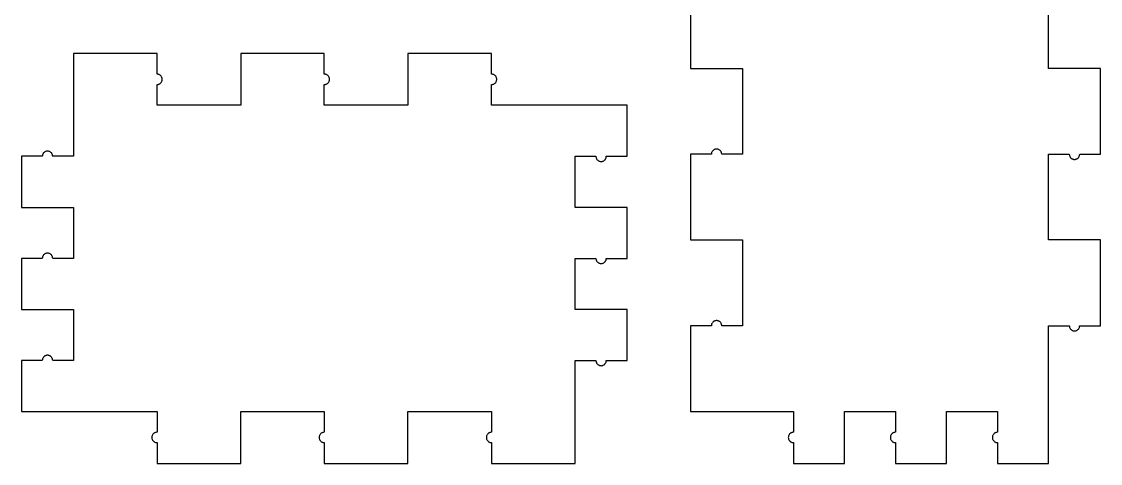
# Model space of a CAD drawing. Header units: metres. Extents: x -3 to 61, y -3 to 152.
# Drawn here: x -3.1 to 61.4, y 47.9 to 74.3 of the extents above; entities that cross this region are included whole.
import ezdxf

# ---------------------------------------------------------------- set-up
doc = ezdxf.new("R2010")
doc.units = ezdxf.units.M

msp = doc.modelspace()

# ---------------------------------------------------------------- linework, layer by layer
for p, q in [((36.9, 76.625), (36.9, 71.5)), ((58.3, 71.5), (58.3, 76.625)), ((5, 72.4), (0, 72.4)), ((0, 72.4), (0, 66.25)), ((5, 71.16), (5, 72.4)), ((15, 72.4), (10, 72.4)), ((10, 72.4), (10, 69.3)), ((15, 71.16), (15, 72.4)), ((25, 72.4), (20, 72.4)), ((20, 72.4), (20, 69.3)), ((25, 71.16), (25, 72.4)), ((5.03239, 71.1583), (5, 71.16)), ((5.06444, 71.1532), (5.03239, 71.1583)), ((5.09579, 71.1448), (5.06444, 71.1532)), ((5.12608, 71.1332), (5.09579, 71.1448)), ((5.155, 71.1185), (5.12608, 71.1332)), ((5.18221, 71.1008), (5.155, 71.1185)), ((5.20743, 71.0804), (5.18221, 71.1008)), ((5.23036, 71.0574), (5.20743, 71.0804)), ((5.25079, 71.0322), (5.23036, 71.0574)), ((5.26846, 71.005), (5.25079, 71.0322)), ((5.28319, 70.9761), (5.26846, 71.005)), ((5.29482, 70.9458), (5.28319, 70.9761)), ((15.0324, 71.1583), (15, 71.16)), ((15.0644, 71.1532), (15.0324, 71.1583)), ((15.0958, 71.1448), (15.0644, 71.1532)), ((15.1261, 71.1332), (15.0958, 71.1448)), ((15.155, 71.1185), (15.1261, 71.1332)), ((15.1822, 71.1008), (15.155, 71.1185)), ((15.2074, 71.0804), (15.1822, 71.1008)), ((15.2304, 71.0574), (15.2074, 71.0804)), ((15.2508, 71.0322), (15.2304, 71.0574)), ((15.2685, 71.005), (15.2508, 71.0322)), ((15.2832, 70.9761), (15.2685, 71.005)), ((15.2948, 70.9458), (15.2832, 70.9761)), ((25.0324, 71.1583), (25, 71.16)), ((25.0644, 71.1532), (25.0324, 71.1583)), ((25.0958, 71.1448), (25.0644, 71.1532)), ((25.1261, 71.1332), (25.0958, 71.1448)), ((25.155, 71.1185), (25.1261, 71.1332)), ((25.1822, 71.1008), (25.155, 71.1185)), ((25.2074, 71.0804), (25.1822, 71.1008)), ((25.2304, 71.0574), (25.2074, 71.0804)), ((25.2508, 71.0322), (25.2304, 71.0574)), ((25.2685, 71.005), (25.2508, 71.0322)), ((25.2832, 70.9761), (25.2685, 71.005)), ((25.2948, 70.9458), (25.2832, 70.9761)), ((36.9, 71.5), (40, 71.5)), ((40, 71.5), (40, 66.375)), ((61.4, 71.5), (58.3, 71.5)), ((61.4, 66.375), (61.4, 71.5)), ((5, 70.54), (5.03239, 70.5417)), ((5, 69.3), (5, 70.54)), ((5.03239, 70.5417), (5.06444, 70.5468)), ((5.06444, 70.5468), (5.09579, 70.5552)), ((5.09579, 70.5552), (5.12608, 70.5668)), ((5.12608, 70.5668), (5.155, 70.5815)), ((5.155, 70.5815), (5.18221, 70.5992)), ((5.18221, 70.5992), (5.20743, 70.6196)), ((5.20743, 70.6196), (5.23036, 70.6426)), ((5.23036, 70.6426), (5.25079, 70.6678)), ((5.25079, 70.6678), (5.26846, 70.695)), ((5.26846, 70.695), (5.28319, 70.7239)), ((5.28319, 70.7239), (5.29482, 70.7542)), ((5.30322, 70.9144), (5.29482, 70.9458)), ((5.29482, 70.7542), (5.30322, 70.7855)), ((5.30829, 70.8824), (5.30322, 70.9144)), ((5.30322, 70.7855), (5.30829, 70.8176)), ((5.31, 70.85), (5.30829, 70.8824)), ((5.30829, 70.8176), (5.31, 70.85)), ((15, 70.54), (15.0324, 70.5417)), ((15, 69.3), (15, 70.54)), ((15.0324, 70.5417), (15.0644, 70.5468)), ((15.0644, 70.5468), (15.0958, 70.5552)), ((15.0958, 70.5552), (15.1261, 70.5668)), ((15.1261, 70.5668), (15.155, 70.5815)), ((15.155, 70.5815), (15.1822, 70.5992)), ((15.1822, 70.5992), (15.2074, 70.6196)), ((15.2074, 70.6196), (15.2304, 70.6426)), ((15.2304, 70.6426), (15.2508, 70.6678)), ((15.2508, 70.6678), (15.2685, 70.695)), ((15.2685, 70.695), (15.2832, 70.7239)), ((15.2832, 70.7239), (15.2948, 70.7542)), ((15.3032, 70.9144), (15.2948, 70.9458)), ((15.2948, 70.7542), (15.3032, 70.7855)), ((15.3083, 70.8824), (15.3032, 70.9144)), ((15.3032, 70.7855), (15.3083, 70.8176)), ((15.31, 70.85), (15.3083, 70.8824)), ((15.3083, 70.8176), (15.31, 70.85)), ((25, 70.54), (25.0324, 70.5417)), ((25, 69.3), (25, 70.54)), ((25.0324, 70.5417), (25.0644, 70.5468)), ((25.0644, 70.5468), (25.0958, 70.5552)), ((25.0958, 70.5552), (25.1261, 70.5668)), ((25.1261, 70.5668), (25.155, 70.5815)), ((25.155, 70.5815), (25.1822, 70.5992)), ((25.1822, 70.5992), (25.2074, 70.6196)), ((25.2074, 70.6196), (25.2304, 70.6426)), ((25.2304, 70.6426), (25.2508, 70.6678)), ((25.2508, 70.6678), (25.2685, 70.695)), ((25.2685, 70.695), (25.2832, 70.7239)), ((25.2832, 70.7239), (25.2948, 70.7542)), ((25.3032, 70.9144), (25.2948, 70.9458)), ((25.2948, 70.7542), (25.3032, 70.7855)), ((25.3083, 70.8824), (25.3032, 70.9144)), ((25.3032, 70.7855), (25.3083, 70.8176)), ((25.31, 70.85), (25.3083, 70.8824)), ((25.3083, 70.8176), (25.31, 70.85)), ((10, 69.3), (5, 69.3)), ((20, 69.3), (15, 69.3)), ((33.1, 69.3), (25, 69.3)), ((33.1, 66.25), (33.1, 69.3)), ((-1.78036, 66.4574), (-1.80078, 66.4322)), ((-1.75742, 66.4804), (-1.78036, 66.4574)), ((-1.73219, 66.5008), (-1.75742, 66.4804)), ((-1.70499, 66.5185), (-1.73219, 66.5008)), ((-1.67607, 66.5332), (-1.70499, 66.5185)), ((-1.64578, 66.5448), (-1.67607, 66.5332)), ((-1.61444, 66.5532), (-1.64578, 66.5448)), ((-1.5824, 66.5583), (-1.61444, 66.5532)), ((-1.54999, 66.56), (-1.5824, 66.5583)), ((-1.51758, 66.5583), (-1.54999, 66.56)), ((-1.48553, 66.5532), (-1.51758, 66.5583)), ((-1.45419, 66.5448), (-1.48553, 66.5532)), ((-1.4239, 66.5332), (-1.45419, 66.5448)), ((-1.39499, 66.5185), (-1.4239, 66.5332)), ((-1.36777, 66.5008), (-1.39499, 66.5185)), ((-1.34256, 66.4804), (-1.36777, 66.5008)), ((-1.31961, 66.4574), (-1.34256, 66.4804)), ((-1.29919, 66.4322), (-1.31961, 66.4574)), ((38.1468, 66.4394), (38.1417, 66.4074)), ((38.1552, 66.4708), (38.1468, 66.4394)), ((38.1668, 66.5011), (38.1552, 66.4708)), ((38.1815, 66.53), (38.1668, 66.5011)), ((38.1992, 66.5572), (38.1815, 66.53)), ((38.2196, 66.5824), (38.1992, 66.5572)), ((38.2426, 66.6054), (38.2196, 66.5824)), ((38.2678, 66.6258), (38.2426, 66.6054)), ((38.295, 66.6435), (38.2678, 66.6258)), ((38.3239, 66.6582), (38.295, 66.6435)), ((38.3542, 66.6698), (38.3239, 66.6582)), ((38.3856, 66.6782), (38.3542, 66.6698)), ((38.4176, 66.6833), (38.3856, 66.6782)), ((38.45, 66.685), (38.4176, 66.6833)), ((38.4824, 66.6833), (38.45, 66.685)), ((38.5145, 66.6782), (38.4824, 66.6833)), ((38.5458, 66.6698), (38.5145, 66.6782)), ((38.5761, 66.6582), (38.5458, 66.6698)), ((38.605, 66.6435), (38.5761, 66.6582)), ((38.6322, 66.6258), (38.605, 66.6435)), ((38.6574, 66.6054), (38.6322, 66.6258)), ((38.6804, 66.5824), (38.6574, 66.6054)), ((38.7008, 66.5572), (38.6804, 66.5824)), ((38.7185, 66.53), (38.7008, 66.5572)), ((38.7332, 66.5011), (38.7185, 66.53)), ((38.7448, 66.4708), (38.7332, 66.5011)), ((38.7532, 66.4394), (38.7448, 66.4708)), ((38.7583, 66.4074), (38.7532, 66.4394)), ((-1.85999, 66.25), (-3.09999, 66.25)), ((-3.09999, 66.25), (-3.09999, 63.2)), ((-1.85829, 66.2824), (-1.85999, 66.25)), ((-1.85321, 66.3144), (-1.85829, 66.2824)), ((-1.84482, 66.3458), (-1.85321, 66.3144)), ((-1.83319, 66.3761), (-1.84482, 66.3458)), ((-1.81845, 66.405), (-1.83319, 66.3761)), ((-1.80078, 66.4322), (-1.81845, 66.405)), ((-1.28152, 66.405), (-1.29919, 66.4322)), ((-1.26678, 66.3761), (-1.28152, 66.405)), ((-1.25516, 66.3458), (-1.26678, 66.3761)), ((-1.24677, 66.3144), (-1.25516, 66.3458)), ((-1.24168, 66.2824), (-1.24677, 66.3144)), ((-1.23999, 66.25), (-1.24168, 66.2824)), ((0, 66.25), (-1.23999, 66.25)), ((30, 63.2), (30, 66.25)), ((30, 66.25), (31.24, 66.25)), ((31.24, 66.25), (31.2417, 66.2176)), ((31.2417, 66.2176), (31.2468, 66.1855)), ((31.2468, 66.1855), (31.2552, 66.1542)), ((31.2552, 66.1542), (31.2668, 66.1239)), ((31.2668, 66.1239), (31.2815, 66.095)), ((31.2815, 66.095), (31.2992, 66.0678)), ((31.2992, 66.0678), (31.3196, 66.0426)), ((31.3196, 66.0426), (31.3426, 66.0196)), ((31.3426, 66.0196), (31.3678, 65.9992)), ((31.3678, 65.9992), (31.395, 65.9815)), ((31.395, 65.9815), (31.4239, 65.9668)), ((31.4239, 65.9668), (31.4542, 65.9552)), ((31.4542, 65.9552), (31.4855, 65.9468)), ((31.4855, 65.9468), (31.5176, 65.9417)), ((31.5176, 65.9417), (31.55, 65.94)), ((31.55, 65.94), (31.5824, 65.9417)), ((31.5824, 65.9417), (31.6144, 65.9468)), ((31.6144, 65.9468), (31.6458, 65.9552)), ((31.6458, 65.9552), (31.6761, 65.9668)), ((31.6761, 65.9668), (31.705, 65.9815)), ((31.705, 65.9815), (31.7322, 65.9992)), ((31.7322, 65.9992), (31.7574, 66.0196)), ((31.7574, 66.0196), (31.7804, 66.0426)), ((31.7804, 66.0426), (31.8008, 66.0678)), ((31.8008, 66.0678), (31.8185, 66.095)), ((31.8185, 66.095), (31.8332, 66.1239)), ((31.8332, 66.1239), (31.8448, 66.1542)), ((31.8448, 66.1542), (31.8532, 66.1855)), ((31.8532, 66.1855), (31.8583, 66.2176)), ((31.8583, 66.2176), (31.86, 66.25)), ((31.86, 66.25), (33.1, 66.25)), ((38.14, 66.375), (36.9, 66.375)), ((36.9, 66.375), (36.9, 61.25)), ((38.1417, 66.4074), (38.14, 66.375)), ((38.76, 66.375), (38.7583, 66.4074)), ((40, 66.375), (38.76, 66.375)), ((58.3, 61.25), (58.3, 66.375)), ((58.3, 66.375), (59.54, 66.375)), ((59.54, 66.375), (59.5417, 66.3426)), ((59.5417, 66.3426), (59.5468, 66.3106)), ((59.5468, 66.3106), (59.5552, 66.2792)), ((59.5552, 66.2792), (59.5668, 66.2489)), ((59.5668, 66.2489), (59.5815, 66.22)), ((59.5815, 66.22), (59.5992, 66.1928)), ((59.5992, 66.1928), (59.6196, 66.1676)), ((59.6196, 66.1676), (59.6426, 66.1446)), ((59.6426, 66.1446), (59.6678, 66.1242)), ((59.6678, 66.1242), (59.695, 66.1065)), ((59.695, 66.1065), (59.7239, 66.0918)), ((59.7239, 66.0918), (59.7542, 66.0802)), ((59.7542, 66.0802), (59.7855, 66.0718)), ((59.7855, 66.0718), (59.8176, 66.0667)), ((59.8176, 66.0667), (59.85, 66.065)), ((59.85, 66.065), (59.8824, 66.0667)), ((59.8824, 66.0667), (59.9144, 66.0718)), ((59.9144, 66.0718), (59.9458, 66.0802)), ((59.9458, 66.0802), (59.9761, 66.0918)), ((59.9761, 66.0918), (60.005, 66.1065)), ((60.005, 66.1065), (60.0322, 66.1242)), ((60.0322, 66.1242), (60.0574, 66.1446)), ((60.0574, 66.1446), (60.0804, 66.1676)), ((60.0804, 66.1676), (60.1008, 66.1928)), ((60.1008, 66.1928), (60.1185, 66.22)), ((60.1185, 66.22), (60.1332, 66.2489)), ((60.1332, 66.2489), (60.1448, 66.2792)), ((60.1448, 66.2792), (60.1532, 66.3106)), ((60.1532, 66.3106), (60.1583, 66.3426)), ((60.1583, 66.3426), (60.16, 66.375)), ((60.16, 66.375), (61.4, 66.375)), ((-3.09999, 63.2), (0, 63.2)), ((0, 63.2), (0, 60.15)), ((33.1, 63.2), (30, 63.2)), ((33.1, 60.15), (33.1, 63.2)), ((36.9, 61.25), (40, 61.25)), ((40, 61.25), (40, 56.125)), ((61.4, 61.25), (58.3, 61.25)), ((61.4, 56.125), (61.4, 61.25)), ((-1.85999, 60.15), (-3.09999, 60.15)), ((-3.09999, 60.15), (-3.09999, 57.1)), ((-1.85829, 60.1824), (-1.85999, 60.15)), ((-1.85321, 60.2144), (-1.85829, 60.1824)), ((-1.84482, 60.2458), (-1.85321, 60.2144)), ((-1.83319, 60.2761), (-1.84482, 60.2458)), ((-1.81845, 60.305), (-1.83319, 60.2761)), ((-1.80078, 60.3322), (-1.81845, 60.305)), ((-1.78036, 60.3574), (-1.80078, 60.3322)), ((-1.75742, 60.3804), (-1.78036, 60.3574)), ((-1.73219, 60.4008), (-1.75742, 60.3804)), ((-1.70499, 60.4185), (-1.73219, 60.4008)), ((-1.67607, 60.4332), (-1.70499, 60.4185)), ((-1.64578, 60.4448), (-1.67607, 60.4332)), ((-1.61444, 60.4532), (-1.64578, 60.4448)), ((-1.5824, 60.4583), (-1.61444, 60.4532)), ((-1.54999, 60.46), (-1.5824, 60.4583)), ((-1.51758, 60.4583), (-1.54999, 60.46)), ((-1.48553, 60.4532), (-1.51758, 60.4583)), ((-1.45419, 60.4448), (-1.48553, 60.4532)), ((-1.4239, 60.4332), (-1.45419, 60.4448)), ((-1.39499, 60.4185), (-1.4239, 60.4332)), ((-1.36777, 60.4008), (-1.39499, 60.4185)), ((-1.34256, 60.3804), (-1.36777, 60.4008)), ((-1.31961, 60.3574), (-1.34256, 60.3804)), ((-1.29919, 60.3322), (-1.31961, 60.3574)), ((-1.28152, 60.305), (-1.29919, 60.3322)), ((-1.26678, 60.2761), (-1.28152, 60.305)), ((-1.25516, 60.2458), (-1.26678, 60.2761)), ((-1.24677, 60.2144), (-1.25516, 60.2458)), ((-1.24168, 60.1824), (-1.24677, 60.2144)), ((-1.23999, 60.15), (-1.24168, 60.1824)), ((0, 60.15), (-1.23999, 60.15)), ((30, 57.1), (30, 60.15)), ((30, 60.15), (31.24, 60.15)), ((31.24, 60.15), (31.2417, 60.1176)), ((31.2417, 60.1176), (31.2468, 60.0856)), ((31.2468, 60.0856), (31.2552, 60.0542)), ((31.2552, 60.0542), (31.2668, 60.0239)), ((31.2668, 60.0239), (31.2815, 59.995)), ((31.2815, 59.995), (31.2992, 59.9678)), ((31.8008, 59.9678), (31.8185, 59.995)), ((31.8185, 59.995), (31.8332, 60.0239)), ((31.8332, 60.0239), (31.8448, 60.0542)), ((31.8448, 60.0542), (31.8532, 60.0856)), ((31.8532, 60.0856), (31.8583, 60.1176)), ((31.8583, 60.1176), (31.86, 60.15)), ((31.86, 60.15), (33.1, 60.15)), ((31.2992, 59.9678), (31.3196, 59.9426)), ((31.3196, 59.9426), (31.3426, 59.9196)), ((31.3426, 59.9196), (31.3678, 59.8992)), ((31.3678, 59.8992), (31.395, 59.8815)), ((31.395, 59.8815), (31.4239, 59.8668)), ((31.4239, 59.8668), (31.4542, 59.8552)), ((31.4542, 59.8552), (31.4855, 59.8468)), ((31.4855, 59.8468), (31.5176, 59.8417)), ((31.5176, 59.8417), (31.55, 59.84)), ((31.55, 59.84), (31.5824, 59.8417)), ((31.5824, 59.8417), (31.6144, 59.8468)), ((31.6144, 59.8468), (31.6458, 59.8552)), ((31.6458, 59.8552), (31.6761, 59.8668)), ((31.6761, 59.8668), (31.705, 59.8815)), ((31.705, 59.8815), (31.7322, 59.8992)), ((31.7322, 59.8992), (31.7574, 59.9196)), ((31.7574, 59.9196), (31.7804, 59.9426)), ((31.7804, 59.9426), (31.8008, 59.9678)), ((-3.09999, 57.1), (0, 57.1)), ((0, 57.1), (0, 54.05)), ((33.1, 57.1), (30, 57.1)), ((33.1, 54.05), (33.1, 57.1)), ((38.14, 56.125), (36.9, 56.125)), ((36.9, 56.125), (36.9, 51)), ((38.1417, 56.1574), (38.14, 56.125)), ((38.1468, 56.1894), (38.1417, 56.1574)), ((38.1552, 56.2208), (38.1468, 56.1894)), ((38.1668, 56.2511), (38.1552, 56.2208)), ((38.1815, 56.28), (38.1668, 56.2511)), ((38.1992, 56.3072), (38.1815, 56.28)), ((38.2196, 56.3324), (38.1992, 56.3072)), ((38.2426, 56.3554), (38.2196, 56.3324)), ((38.2678, 56.3758), (38.2426, 56.3554)), ((38.295, 56.3935), (38.2678, 56.3758)), ((38.3239, 56.4082), (38.295, 56.3935)), ((38.3542, 56.4198), (38.3239, 56.4082)), ((38.3856, 56.4282), (38.3542, 56.4198)), ((38.4176, 56.4333), (38.3856, 56.4282)), ((38.45, 56.435), (38.4176, 56.4333)), ((38.4824, 56.4333), (38.45, 56.435)), ((38.5145, 56.4282), (38.4824, 56.4333)), ((38.5458, 56.4198), (38.5145, 56.4282)), ((38.5761, 56.4082), (38.5458, 56.4198)), ((38.605, 56.3935), (38.5761, 56.4082)), ((38.6322, 56.3758), (38.605, 56.3935)), ((38.6574, 56.3554), (38.6322, 56.3758)), ((38.6804, 56.3324), (38.6574, 56.3554)), ((38.7008, 56.3072), (38.6804, 56.3324)), ((38.7185, 56.28), (38.7008, 56.3072)), ((38.7332, 56.2511), (38.7185, 56.28)), ((38.7448, 56.2208), (38.7332, 56.2511)), ((38.7532, 56.1894), (38.7448, 56.2208)), ((38.7583, 56.1574), (38.7532, 56.1894)), ((38.76, 56.125), (38.7583, 56.1574)), ((40, 56.125), (38.76, 56.125)), ((58.3, 47.9), (58.3, 56.125)), ((58.3, 56.125), (59.54, 56.125)), ((59.54, 56.125), (59.5417, 56.0926)), ((60.1583, 56.0926), (60.16, 56.125)), ((60.16, 56.125), (61.4, 56.125)), ((59.5417, 56.0926), (59.5468, 56.0606)), ((59.5468, 56.0606), (59.5552, 56.0292)), ((59.5552, 56.0292), (59.5668, 55.9989)), ((59.5668, 55.9989), (59.5815, 55.97)), ((59.5815, 55.97), (59.5992, 55.9428)), ((59.5992, 55.9428), (59.6196, 55.9176)), ((59.6196, 55.9176), (59.6426, 55.8946)), ((59.6426, 55.8946), (59.6678, 55.8742)), ((59.6678, 55.8742), (59.695, 55.8565)), ((59.695, 55.8565), (59.7239, 55.8418)), ((59.7239, 55.8418), (59.7542, 55.8302)), ((59.7542, 55.8302), (59.7855, 55.8218)), ((59.7855, 55.8218), (59.8176, 55.8167)), ((59.8176, 55.8167), (59.85, 55.815)), ((59.85, 55.815), (59.8824, 55.8167)), ((59.8824, 55.8167), (59.9144, 55.8218)), ((59.9144, 55.8218), (59.9458, 55.8302)), ((59.9458, 55.8302), (59.9761, 55.8418)), ((59.9761, 55.8418), (60.005, 55.8565)), ((60.005, 55.8565), (60.0322, 55.8742)), ((60.0322, 55.8742), (60.0574, 55.8946)), ((60.0574, 55.8946), (60.0804, 55.9176)), ((60.0804, 55.9176), (60.1008, 55.9428)), ((60.1008, 55.9428), (60.1185, 55.97)), ((60.1185, 55.97), (60.1332, 55.9989)), ((60.1332, 55.9989), (60.1448, 56.0292)), ((60.1448, 56.0292), (60.1532, 56.0606)), ((60.1532, 56.0606), (60.1583, 56.0926)), ((-1.81845, 54.205), (-1.83319, 54.1761)), ((-1.80078, 54.2322), (-1.81845, 54.205)), ((-1.78036, 54.2574), (-1.80078, 54.2322)), ((-1.75742, 54.2804), (-1.78036, 54.2574)), ((-1.73219, 54.3008), (-1.75742, 54.2804)), ((-1.70499, 54.3185), (-1.73219, 54.3008)), ((-1.67607, 54.3332), (-1.70499, 54.3185)), ((-1.64578, 54.3448), (-1.67607, 54.3332)), ((-1.61444, 54.3532), (-1.64578, 54.3448)), ((-1.5824, 54.3583), (-1.61444, 54.3532)), ((-1.54999, 54.36), (-1.5824, 54.3583)), ((-1.51758, 54.3583), (-1.54999, 54.36)), ((-1.48553, 54.3532), (-1.51758, 54.3583)), ((-1.45419, 54.3448), (-1.48553, 54.3532)), ((-1.4239, 54.3332), (-1.45419, 54.3448)), ((-1.39499, 54.3185), (-1.4239, 54.3332)), ((-1.36777, 54.3008), (-1.39499, 54.3185)), ((-1.34256, 54.2804), (-1.36777, 54.3008)), ((-1.31961, 54.2574), (-1.34256, 54.2804)), ((-1.29919, 54.2322), (-1.31961, 54.2574)), ((-1.28152, 54.205), (-1.29919, 54.2322)), ((-1.26678, 54.1761), (-1.28152, 54.205)), ((-1.85999, 54.05), (-3.09999, 54.05)), ((-3.09999, 54.05), (-3.09999, 51)), ((-1.85829, 54.0824), (-1.85999, 54.05)), ((-1.85321, 54.1144), (-1.85829, 54.0824)), ((-1.84482, 54.1458), (-1.85321, 54.1144)), ((-1.83319, 54.1761), (-1.84482, 54.1458)), ((-1.25516, 54.1458), (-1.26678, 54.1761)), ((-1.24677, 54.1144), (-1.25516, 54.1458)), ((-1.24168, 54.0824), (-1.24677, 54.1144)), ((-1.23999, 54.05), (-1.24168, 54.0824)), ((0, 54.05), (-1.23999, 54.05)), ((30, 47.9), (30, 54.05)), ((30, 54.05), (31.24, 54.05)), ((31.24, 54.05), (31.2417, 54.0176)), ((31.2417, 54.0176), (31.2468, 53.9855)), ((31.2468, 53.9855), (31.2552, 53.9542)), ((31.2552, 53.9542), (31.2668, 53.9239)), ((31.2668, 53.9239), (31.2815, 53.895)), ((31.2815, 53.895), (31.2992, 53.8678)), ((31.2992, 53.8678), (31.3196, 53.8426)), ((31.3196, 53.8426), (31.3426, 53.8196)), ((31.3426, 53.8196), (31.3678, 53.7992)), ((31.3678, 53.7992), (31.395, 53.7815)), ((31.395, 53.7815), (31.4239, 53.7668)), ((31.4239, 53.7668), (31.4542, 53.7552)), ((31.4542, 53.7552), (31.4855, 53.7468)), ((31.4855, 53.7468), (31.5176, 53.7417)), ((31.5176, 53.7417), (31.55, 53.74)), ((31.55, 53.74), (31.5824, 53.7417)), ((31.5824, 53.7417), (31.6144, 53.7468)), ((31.6144, 53.7468), (31.6458, 53.7552)), ((31.6458, 53.7552), (31.6761, 53.7668)), ((31.6761, 53.7668), (31.705, 53.7815)), ((31.705, 53.7815), (31.7322, 53.7992)), ((31.7322, 53.7992), (31.7574, 53.8196)), ((31.7574, 53.8196), (31.7804, 53.8426)), ((31.7804, 53.8426), (31.8008, 53.8678)), ((31.8008, 53.8678), (31.8185, 53.895)), ((31.8185, 53.895), (31.8332, 53.9239)), ((31.8332, 53.9239), (31.8448, 53.9542)), ((31.8448, 53.9542), (31.8532, 53.9855)), ((31.8532, 53.9855), (31.8583, 54.0176)), ((31.8583, 54.0176), (31.86, 54.05)), ((31.86, 54.05), (33.1, 54.05)), ((-3.09999, 51), (5, 51)), ((5, 51), (5, 49.76)), ((10, 51), (15, 51)), ((10, 47.9), (10, 51)), ((15, 51), (15, 49.76)), ((20, 47.9), (20, 51)), ((20, 51), (25, 51)), ((25, 51), (25, 49.76)), ((36.9, 51), (43.05, 51)), ((43.05, 51), (43.05, 49.76)), ((46.1, 51), (49.15, 51)), ((46.1, 47.9), (46.1, 51)), ((49.15, 51), (49.15, 49.76)), ((52.2, 47.9), (52.2, 51)), ((52.2, 51), (55.25, 51)), ((55.25, 51), (55.25, 49.76)), ((4.79257, 49.6804), (4.76964, 49.6574)), ((4.81779, 49.7008), (4.79257, 49.6804)), ((4.845, 49.7185), (4.81779, 49.7008)), ((4.87392, 49.7332), (4.845, 49.7185)), ((4.90421, 49.7448), (4.87392, 49.7332)), ((4.93556, 49.7532), (4.90421, 49.7448)), ((4.96761, 49.7583), (4.93556, 49.7532)), ((5, 49.76), (4.96761, 49.7583)), ((14.7926, 49.6804), (14.7696, 49.6574)), ((14.8178, 49.7008), (14.7926, 49.6804)), ((14.845, 49.7185), (14.8178, 49.7008)), ((14.8739, 49.7332), (14.845, 49.7185)), ((14.9042, 49.7448), (14.8739, 49.7332)), ((14.9356, 49.7532), (14.9042, 49.7448)), ((14.9676, 49.7583), (14.9356, 49.7532)), ((15, 49.76), (14.9676, 49.7583)), ((24.7926, 49.6804), (24.7696, 49.6574)), ((24.8178, 49.7008), (24.7926, 49.6804)), ((24.845, 49.7185), (24.8178, 49.7008)), ((24.8739, 49.7332), (24.845, 49.7185)), ((24.9042, 49.7448), (24.8739, 49.7332)), ((24.9356, 49.7532), (24.9042, 49.7448)), ((24.9676, 49.7583), (24.9356, 49.7532)), ((25, 49.76), (24.9676, 49.7583)), ((42.8426, 49.6804), (42.8196, 49.6574)), ((42.8678, 49.7008), (42.8426, 49.6804)), ((42.895, 49.7185), (42.8678, 49.7008)), ((42.9239, 49.7332), (42.895, 49.7185)), ((42.9542, 49.7448), (42.9239, 49.7332)), ((42.9855, 49.7532), (42.9542, 49.7448)), ((43.0176, 49.7583), (42.9855, 49.7532)), ((43.05, 49.76), (43.0176, 49.7583)), ((48.9426, 49.6804), (48.9196, 49.6574)), ((48.9678, 49.7008), (48.9426, 49.6804)), ((48.995, 49.7185), (48.9678, 49.7008)), ((49.0239, 49.7332), (48.995, 49.7185)), ((49.0542, 49.7448), (49.0239, 49.7332)), ((49.0856, 49.7532), (49.0542, 49.7448)), ((49.1176, 49.7583), (49.0856, 49.7532)), ((49.15, 49.76), (49.1176, 49.7583)), ((55.0426, 49.6804), (55.0196, 49.6574)), ((55.0678, 49.7008), (55.0426, 49.6804)), ((55.095, 49.7185), (55.0678, 49.7008)), ((55.1239, 49.7332), (55.095, 49.7185)), ((55.1542, 49.7448), (55.1239, 49.7332)), ((55.1855, 49.7532), (55.1542, 49.7448)), ((55.2176, 49.7583), (55.1855, 49.7532)), ((55.25, 49.76), (55.2176, 49.7583)), ((4.69171, 49.4824), (4.69, 49.45)), ((4.69, 49.45), (4.69171, 49.4176)), ((4.69678, 49.5145), (4.69171, 49.4824)), ((4.69171, 49.4176), (4.69678, 49.3856)), ((4.70518, 49.5458), (4.69678, 49.5145)), ((4.69678, 49.3856), (4.70518, 49.3542)), ((4.71681, 49.5761), (4.70518, 49.5458)), ((4.70518, 49.3542), (4.71681, 49.3239)), ((4.73154, 49.605), (4.71681, 49.5761)), ((4.71681, 49.3239), (4.73154, 49.295)), ((4.74921, 49.6322), (4.73154, 49.605)), ((4.73154, 49.295), (4.74921, 49.2678)), ((4.76964, 49.6574), (4.74921, 49.6322)), ((4.74921, 49.2678), (4.76964, 49.2426)), ((4.76964, 49.2426), (4.79257, 49.2196)), ((4.79257, 49.2196), (4.81779, 49.1992)), ((4.81779, 49.1992), (4.845, 49.1815)), ((4.845, 49.1815), (4.87392, 49.1668)), ((4.87392, 49.1668), (4.90421, 49.1552)), ((4.90421, 49.1552), (4.93556, 49.1468)), ((4.93556, 49.1468), (4.96761, 49.1417)), ((4.96761, 49.1417), (5, 49.14)), ((5, 49.14), (5, 47.9)), ((14.6917, 49.4824), (14.69, 49.45)), ((14.69, 49.45), (14.6917, 49.4176)), ((14.6968, 49.5145), (14.6917, 49.4824)), ((14.6917, 49.4176), (14.6968, 49.3856)), ((14.7052, 49.5458), (14.6968, 49.5145)), ((14.6968, 49.3856), (14.7052, 49.3542)), ((14.7168, 49.5761), (14.7052, 49.5458)), ((14.7052, 49.3542), (14.7168, 49.3239)), ((14.7315, 49.605), (14.7168, 49.5761)), ((14.7168, 49.3239), (14.7315, 49.295)), ((14.7492, 49.6322), (14.7315, 49.605)), ((14.7315, 49.295), (14.7492, 49.2678)), ((14.7696, 49.6574), (14.7492, 49.6322)), ((14.7492, 49.2678), (14.7696, 49.2426)), ((14.7696, 49.2426), (14.7926, 49.2196)), ((14.7926, 49.2196), (14.8178, 49.1992)), ((14.8178, 49.1992), (14.845, 49.1815)), ((14.845, 49.1815), (14.8739, 49.1668)), ((14.8739, 49.1668), (14.9042, 49.1552)), ((14.9042, 49.1552), (14.9356, 49.1468)), ((14.9356, 49.1468), (14.9676, 49.1417)), ((14.9676, 49.1417), (15, 49.14)), ((15, 49.14), (15, 47.9)), ((24.6917, 49.4824), (24.69, 49.45)), ((24.69, 49.45), (24.6917, 49.4176)), ((24.6968, 49.5145), (24.6917, 49.4824)), ((24.6917, 49.4176), (24.6968, 49.3856)), ((24.7052, 49.5458), (24.6968, 49.5145)), ((24.6968, 49.3856), (24.7052, 49.3542)), ((24.7168, 49.5761), (24.7052, 49.5458)), ((24.7052, 49.3542), (24.7168, 49.3239)), ((24.7315, 49.605), (24.7168, 49.5761)), ((24.7168, 49.3239), (24.7315, 49.295)), ((24.7492, 49.6322), (24.7315, 49.605)), ((24.7315, 49.295), (24.7492, 49.2678)), ((24.7696, 49.6574), (24.7492, 49.6322)), ((24.7492, 49.2678), (24.7696, 49.2426)), ((24.7696, 49.2426), (24.7926, 49.2196)), ((24.7926, 49.2196), (24.8178, 49.1992)), ((24.8178, 49.1992), (24.845, 49.1815)), ((24.845, 49.1815), (24.8739, 49.1668)), ((24.8739, 49.1668), (24.9042, 49.1552)), ((24.9042, 49.1552), (24.9356, 49.1468)), ((24.9356, 49.1468), (24.9676, 49.1417)), ((24.9676, 49.1417), (25, 49.14)), ((25, 49.14), (25, 47.9)), ((42.7417, 49.4824), (42.74, 49.45)), ((42.74, 49.45), (42.7417, 49.4176)), ((42.7468, 49.5145), (42.7417, 49.4824)), ((42.7417, 49.4176), (42.7468, 49.3856)), ((42.7552, 49.5458), (42.7468, 49.5145)), ((42.7468, 49.3856), (42.7552, 49.3542)), ((42.7668, 49.5761), (42.7552, 49.5458)), ((42.7552, 49.3542), (42.7668, 49.3239)), ((42.7815, 49.605), (42.7668, 49.5761)), ((42.7668, 49.3239), (42.7815, 49.295)), ((42.7992, 49.6322), (42.7815, 49.605)), ((42.7815, 49.295), (42.7992, 49.2678)), ((42.8196, 49.6574), (42.7992, 49.6322)), ((42.7992, 49.2678), (42.8196, 49.2426)), ((42.8196, 49.2426), (42.8426, 49.2196)), ((42.8426, 49.2196), (42.8678, 49.1992)), ((42.8678, 49.1992), (42.895, 49.1815)), ((42.895, 49.1815), (42.9239, 49.1668)), ((42.9239, 49.1668), (42.9542, 49.1552)), ((42.9542, 49.1552), (42.9855, 49.1468)), ((42.9855, 49.1468), (43.0176, 49.1417)), ((43.0176, 49.1417), (43.05, 49.14)), ((43.05, 49.14), (43.05, 47.9)), ((48.8417, 49.4824), (48.84, 49.45)), ((48.84, 49.45), (48.8417, 49.4176)), ((48.8468, 49.5145), (48.8417, 49.4824)), ((48.8417, 49.4176), (48.8468, 49.3856)), ((48.8552, 49.5458), (48.8468, 49.5145)), ((48.8468, 49.3856), (48.8552, 49.3542)), ((48.8668, 49.5761), (48.8552, 49.5458)), ((48.8552, 49.3542), (48.8668, 49.3239)), ((48.8815, 49.605), (48.8668, 49.5761)), ((48.8668, 49.3239), (48.8815, 49.295)), ((48.8992, 49.6322), (48.8815, 49.605)), ((48.8815, 49.295), (48.8992, 49.2678)), ((48.9196, 49.6574), (48.8992, 49.6322)), ((48.8992, 49.2678), (48.9196, 49.2426)), ((48.9196, 49.2426), (48.9426, 49.2196)), ((48.9426, 49.2196), (48.9678, 49.1992)), ((48.9678, 49.1992), (48.995, 49.1815)), ((48.995, 49.1815), (49.0239, 49.1668)), ((49.0239, 49.1668), (49.0542, 49.1552)), ((49.0542, 49.1552), (49.0856, 49.1468)), ((49.0856, 49.1468), (49.1176, 49.1417)), ((49.1176, 49.1417), (49.15, 49.14)), ((49.15, 49.14), (49.15, 47.9)), ((54.9417, 49.4824), (54.94, 49.45)), ((54.94, 49.45), (54.9417, 49.4176)), ((54.9468, 49.5145), (54.9417, 49.4824)), ((54.9417, 49.4176), (54.9468, 49.3856)), ((54.9552, 49.5458), (54.9468, 49.5145)), ((54.9468, 49.3856), (54.9552, 49.3542)), ((54.9668, 49.5761), (54.9552, 49.5458)), ((54.9552, 49.3542), (54.9668, 49.3239)), ((54.9815, 49.605), (54.9668, 49.5761)), ((54.9668, 49.3239), (54.9815, 49.295)), ((54.9992, 49.6322), (54.9815, 49.605)), ((54.9815, 49.295), (54.9992, 49.2678)), ((55.0196, 49.6574), (54.9992, 49.6322)), ((54.9992, 49.2678), (55.0196, 49.2426)), ((55.0196, 49.2426), (55.0426, 49.2196)), ((55.0426, 49.2196), (55.0678, 49.1992)), ((55.0678, 49.1992), (55.095, 49.1815)), ((55.095, 49.1815), (55.1239, 49.1668)), ((55.1239, 49.1668), (55.1542, 49.1552)), ((55.1542, 49.1552), (55.1855, 49.1468)), ((55.1855, 49.1468), (55.2176, 49.1417)), ((55.2176, 49.1417), (55.25, 49.14)), ((55.25, 49.14), (55.25, 47.9)), ((5, 47.9), (10, 47.9)), ((15, 47.9), (20, 47.9)), ((25, 47.9), (30, 47.9)), ((43.05, 47.9), (46.1, 47.9)), ((49.15, 47.9), (52.2, 47.9)), ((55.25, 47.9), (58.3, 47.9))]:
    msp.add_line(p, q)

doc.saveas('drawing.dxf')
